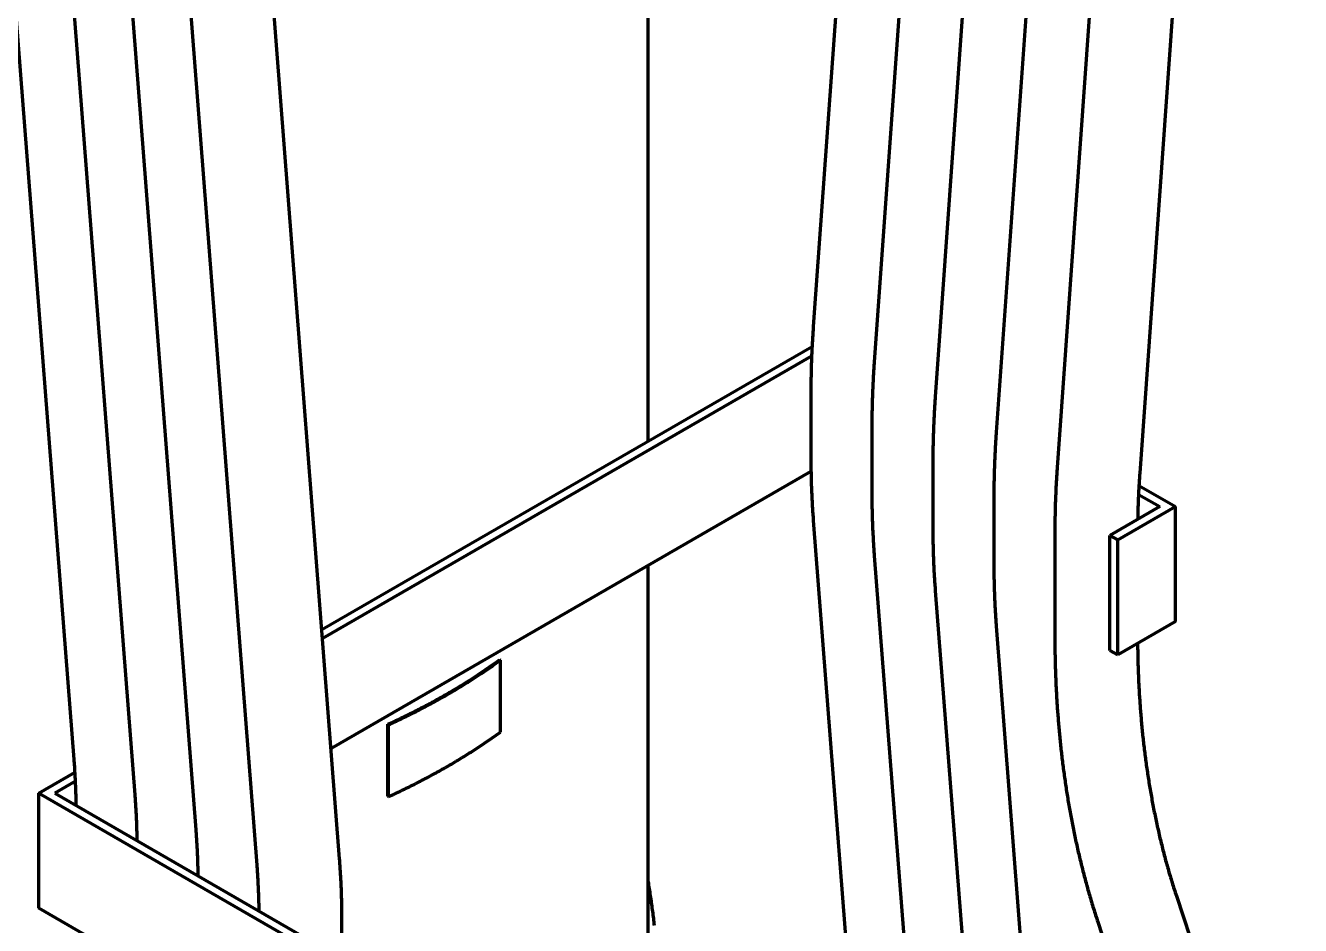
# Model space of a CAD drawing. Header units: millimetres. Extents: x 0 to 2382, y 0 to 420.
# Drawn here: x 328.67 to 364.88, y 86.09 to 111.65 of the extents above; entities that cross this region are included whole.
import ezdxf

# ---------------------------------------------------------------- set-up
doc = ezdxf.new("R2010")
doc.units = ezdxf.units.MM
doc.layers.add('01-VISIBLE', color=7, linetype='CONTINUOUS', lineweight=70)

msp = doc.modelspace()

# ---------------------------------------------------------------- linework, layer by layer
at = {"layer": '01-VISIBLE'}
for p, q in [((353.014, 130.745), (351.044, 103.099)), ((354.747, 129.745), (352.776, 102.099)), ((356.479, 128.745), (354.508, 101.099)), ((346.351, 99.84), (346.351, 128.156)), ((358.211, 127.745), (356.241, 100.099)), ((359.944, 126.744), (357.973, 99.098)), ((362.288, 126.577), (360.317, 98.931)), ((330.048, 90.802), (328.077, 116.173)), ((331.78, 89.802), (329.81, 115.173)), ((333.513, 88.802), (331.542, 114.173)), ((335.245, 87.802), (333.275, 113.172)), ((337.588, 87.984), (335.618, 113.354)), ((337.083, 94.489), (351.009, 102.53)), ((350.997, 102.261), (337.102, 94.239)), ((350.976, 101.233), (350.976, 99.389)), ((352.708, 100.232), (352.708, 98.389)), ((350.979, 98.985), (337.345, 91.113)), ((354.441, 99.232), (354.441, 97.388)), ((360.295, 98.585), (361.336, 97.984)), ((356.173, 98.232), (356.173, 96.388)), ((360.282, 98.331), (360.884, 97.984)), ((360.884, 97.984), (359.469, 97.167)), ((359.696, 97.037), (361.336, 97.984)), ((361.336, 94.718), (361.336, 97.984)), ((351.044, 97.59), (353.015, 72.219)), ((357.906, 97.232), (357.906, 94.35)), ((359.469, 97.167), (359.696, 97.037)), ((359.469, 93.901), (359.469, 97.167)), ((359.696, 93.771), (359.696, 97.037)), ((352.777, 96.589), (354.747, 71.219)), ((346.351, 67.997), (346.351, 96.313)), ((354.509, 95.589), (356.48, 70.219)), ((356.241, 94.589), (358.212, 69.218)), ((361.336, 94.718), (359.696, 93.771)), ((359.469, 93.901), (359.696, 93.771)), ((342.135, 93.634), (342.158, 93.623)), ((342.158, 91.582), (342.158, 93.623)), ((338.96, 91.801), (338.979, 91.787)), ((338.96, 89.759), (338.96, 91.801)), ((338.979, 89.746), (338.979, 91.787)), ((329.043, 89.847), (330.073, 90.442)), ((330.086, 90.188), (329.495, 89.847)), ((329.043, 89.847), (338.143, 84.593)), ((329.043, 86.581), (329.043, 89.847)), ((329.495, 89.847), (338.143, 84.854)), ((338.96, 89.759), (338.979, 89.746)), ((361.358, 86.925), (364.885, 76.259)), ((338.143, 81.327), (329.043, 86.581)), ((337.656, 85.135), (337.656, 86.184)), ((359.126, 86.187), (362.653, 75.522))]:
    msp.add_line(p, q, dxfattribs=at)
for points in [[(351.044, 103.099), (351.04, 103.049), (351.037, 102.998), (351.033, 102.948), (351.03, 102.898), (351.027, 102.847), (351.024, 102.797), (351.021, 102.746), (351.018, 102.696), (351.015, 102.646), (351.012, 102.595), (351.01, 102.545), (351.007, 102.494), (351.005, 102.444), (351.002, 102.393), (351, 102.343), (350.998, 102.293), (350.996, 102.242), (350.994, 102.192), (350.992, 102.141), (350.991, 102.091), (350.989, 102.04), (350.987, 101.99), (350.986, 101.939), (350.984, 101.889), (350.983, 101.838), (350.982, 101.788), (350.981, 101.737), (350.98, 101.687), (350.979, 101.636), (350.978, 101.586), (350.978, 101.535), (350.977, 101.485), (350.977, 101.434), (350.976, 101.384), (350.976, 101.333), (350.976, 101.283), (350.976, 101.233)], [(352.776, 102.099), (352.773, 102.049), (352.769, 101.998), (352.766, 101.948), (352.762, 101.897), (352.759, 101.847), (352.756, 101.797), (352.753, 101.746), (352.75, 101.696), (352.747, 101.645), (352.745, 101.595), (352.742, 101.545), (352.74, 101.494), (352.737, 101.444), (352.735, 101.393), (352.733, 101.343), (352.731, 101.292), (352.728, 101.242), (352.727, 101.191), (352.725, 101.141), (352.723, 101.091), (352.721, 101.04), (352.72, 100.99), (352.718, 100.939), (352.717, 100.889), (352.716, 100.838), (352.714, 100.788), (352.713, 100.737), (352.712, 100.687), (352.712, 100.636), (352.711, 100.586), (352.71, 100.535), (352.71, 100.485), (352.709, 100.434), (352.709, 100.384), (352.709, 100.333), (352.708, 100.283), (352.708, 100.232)], [(354.508, 101.099), (354.505, 101.048), (354.501, 100.998), (354.498, 100.948), (354.495, 100.897), (354.492, 100.847), (354.489, 100.796), (354.486, 100.746), (354.483, 100.696), (354.48, 100.645), (354.477, 100.595), (354.475, 100.544), (354.472, 100.494), (354.47, 100.444), (354.467, 100.393), (354.465, 100.343), (354.463, 100.292), (354.461, 100.242), (354.459, 100.191), (354.457, 100.141), (354.455, 100.09), (354.454, 100.04), (354.452, 99.989), (354.451, 99.939), (354.449, 99.888), (354.448, 99.838), (354.447, 99.787), (354.446, 99.737), (354.445, 99.687), (354.444, 99.636), (354.443, 99.586), (354.443, 99.535), (354.442, 99.485), (354.442, 99.434), (354.441, 99.384), (354.441, 99.333), (354.441, 99.283), (354.441, 99.232)], [(356.241, 100.099), (356.237, 100.048), (356.234, 99.998), (356.231, 99.947), (356.227, 99.897), (356.224, 99.847), (356.221, 99.796), (356.218, 99.746), (356.215, 99.695), (356.212, 99.645), (356.21, 99.595), (356.207, 99.544), (356.204, 99.494), (356.202, 99.443), (356.2, 99.393), (356.197, 99.342), (356.195, 99.292), (356.193, 99.242), (356.191, 99.191), (356.19, 99.141), (356.188, 99.09), (356.186, 99.04), (356.185, 98.989), (356.183, 98.939), (356.182, 98.888), (356.18, 98.838), (356.179, 98.787), (356.178, 98.737), (356.177, 98.686), (356.176, 98.636), (356.176, 98.585), (356.175, 98.535), (356.174, 98.484), (356.174, 98.434), (356.174, 98.383), (356.173, 98.333), (356.173, 98.282), (356.173, 98.232)], [(350.976, 99.389), (350.976, 99.339), (350.976, 99.289), (350.976, 99.239), (350.977, 99.189), (350.977, 99.139), (350.978, 99.089), (350.978, 99.039), (350.979, 98.989), (350.98, 98.939), (350.981, 98.889), (350.982, 98.839), (350.983, 98.789), (350.985, 98.739), (350.986, 98.689), (350.987, 98.639), (350.989, 98.589), (350.991, 98.539), (350.993, 98.489), (350.995, 98.439), (350.997, 98.389), (350.999, 98.339), (351.001, 98.289), (351.003, 98.239), (351.006, 98.189), (351.008, 98.139), (351.011, 98.089), (351.014, 98.039), (351.017, 97.989), (351.02, 97.939), (351.023, 97.889), (351.026, 97.839), (351.03, 97.789), (351.033, 97.739), (351.037, 97.689), (351.04, 97.639), (351.044, 97.59)], [(357.973, 99.098), (357.97, 99.048), (357.966, 98.998), (357.963, 98.947), (357.96, 98.897), (357.956, 98.846), (357.953, 98.796), (357.95, 98.746), (357.948, 98.695), (357.945, 98.645), (357.942, 98.594), (357.939, 98.544), (357.937, 98.494), (357.934, 98.443), (357.932, 98.393), (357.93, 98.342), (357.928, 98.292), (357.926, 98.241), (357.924, 98.191), (357.922, 98.14), (357.92, 98.09), (357.919, 98.039), (357.917, 97.989), (357.915, 97.939), (357.914, 97.888), (357.913, 97.838), (357.912, 97.787), (357.911, 97.737), (357.91, 97.686), (357.909, 97.636), (357.908, 97.585), (357.907, 97.535), (357.907, 97.484), (357.906, 97.434), (357.906, 97.383), (357.906, 97.333), (357.906, 97.282), (357.906, 97.232)], [(360.317, 98.931), (360.314, 98.881), (360.31, 98.831), (360.307, 98.781), (360.304, 98.73), (360.301, 98.68), (360.298, 98.63), (360.295, 98.579), (360.292, 98.529), (360.289, 98.479), (360.287, 98.428), (360.284, 98.378), (360.282, 98.328), (360.279, 98.278), (360.277, 98.227), (360.275, 98.177), (360.273, 98.127), (360.271, 98.076), (360.269, 98.026), (360.268, 97.975), (360.266, 97.925), (360.265, 97.875), (360.263, 97.824), (360.262, 97.774), (360.261, 97.724), (360.26, 97.673), (360.259, 97.623)], [(352.708, 98.389), (352.708, 98.339), (352.709, 98.289), (352.709, 98.239), (352.709, 98.189), (352.71, 98.139), (352.71, 98.088), (352.711, 98.038), (352.712, 97.988), (352.712, 97.938), (352.713, 97.888), (352.715, 97.838), (352.716, 97.788), (352.717, 97.738), (352.718, 97.688), (352.72, 97.638), (352.721, 97.588), (352.723, 97.538), (352.725, 97.488), (352.727, 97.438), (352.729, 97.388), (352.731, 97.338), (352.733, 97.288), (352.736, 97.238), (352.738, 97.188), (352.741, 97.138), (352.744, 97.089), (352.746, 97.039), (352.749, 96.989), (352.752, 96.939), (352.755, 96.889), (352.759, 96.839), (352.762, 96.789), (352.766, 96.739), (352.769, 96.689), (352.773, 96.639), (352.777, 96.589)], [(354.441, 97.388), (354.441, 97.338), (354.441, 97.288), (354.441, 97.238), (354.442, 97.188), (354.442, 97.138), (354.443, 97.088), (354.443, 97.038), (354.444, 96.988), (354.445, 96.938), (354.446, 96.888), (354.447, 96.838), (354.448, 96.788), (354.449, 96.738), (354.451, 96.688), (354.452, 96.638), (354.454, 96.588), (354.456, 96.538), (354.457, 96.488), (354.459, 96.438), (354.461, 96.388), (354.464, 96.338), (354.466, 96.288), (354.468, 96.238), (354.471, 96.188), (354.473, 96.138), (354.476, 96.088), (354.479, 96.038), (354.482, 95.988), (354.485, 95.938), (354.488, 95.889), (354.491, 95.839), (354.494, 95.789), (354.498, 95.739), (354.502, 95.689), (354.505, 95.639), (354.509, 95.589)], [(356.173, 96.388), (356.173, 96.338), (356.173, 96.288), (356.174, 96.238), (356.174, 96.188), (356.174, 96.138), (356.175, 96.088), (356.176, 96.038), (356.176, 95.988), (356.177, 95.938), (356.178, 95.888), (356.179, 95.838), (356.181, 95.788), (356.182, 95.738), (356.183, 95.688), (356.185, 95.638), (356.186, 95.588), (356.188, 95.538), (356.19, 95.488), (356.192, 95.438), (356.194, 95.388), (356.196, 95.338), (356.198, 95.288), (356.201, 95.238), (356.203, 95.188), (356.206, 95.138), (356.208, 95.088), (356.211, 95.038), (356.214, 94.988), (356.217, 94.938), (356.22, 94.888), (356.223, 94.838), (356.227, 94.788), (356.23, 94.739), (356.234, 94.689), (356.238, 94.639), (356.241, 94.589)], [(357.906, 94.35), (357.906, 94.3), (357.906, 94.25), (357.906, 94.2), (357.906, 94.149), (357.907, 94.099), (357.907, 94.049), (357.907, 93.999), (357.908, 93.948), (357.909, 93.898), (357.91, 93.848), (357.91, 93.798), (357.911, 93.747), (357.912, 93.697), (357.913, 93.647), (357.915, 93.597), (357.916, 93.547), (357.917, 93.496), (357.918, 93.446), (357.92, 93.396), (357.922, 93.346), (357.923, 93.296), (357.925, 93.245), (357.927, 93.195), (357.929, 93.145), (357.931, 93.095), (357.933, 93.045), (357.935, 92.994), (357.937, 92.944), (357.939, 92.894), (357.942, 92.844), (357.944, 92.794), (357.947, 92.743), (357.95, 92.693), (357.952, 92.643), (357.955, 92.593), (357.958, 92.543), (357.961, 92.493), (357.964, 92.443), (357.967, 92.392), (357.971, 92.342), (357.974, 92.292), (357.977, 92.242), (357.981, 92.192), (357.984, 92.142), (357.988, 92.092), (357.992, 92.042), (357.996, 91.992), (358, 91.942), (358.004, 91.891), (358.008, 91.841), (358.012, 91.791), (358.016, 91.741), (358.021, 91.691), (358.025, 91.641), (358.03, 91.591), (358.034, 91.541), (358.039, 91.491), (358.044, 91.441), (358.049, 91.391), (358.054, 91.341), (358.059, 91.291), (358.064, 91.241), (358.07, 91.191), (358.075, 91.141), (358.08, 91.091), (358.086, 91.041), (358.092, 90.992), (358.097, 90.942), (358.103, 90.892), (358.109, 90.842), (358.115, 90.792), (358.121, 90.742), (358.128, 90.692), (358.134, 90.642), (358.14, 90.593), (358.147, 90.543), (358.153, 90.493), (358.16, 90.443), (358.167, 90.393), (358.174, 90.344), (358.181, 90.294), (358.188, 90.244), (358.195, 90.194), (358.202, 90.145), (358.209, 90.095), (358.217, 90.045), (358.224, 89.996), (358.232, 89.946), (358.24, 89.896), (358.248, 89.847), (358.256, 89.797), (358.264, 89.748), (358.272, 89.698), (358.28, 89.649), (358.288, 89.599), (358.297, 89.549), (358.305, 89.5), (358.314, 89.45), (358.322, 89.401), (358.331, 89.352), (358.34, 89.302), (358.349, 89.253), (358.358, 89.203), (358.367, 89.154), (358.377, 89.105), (358.386, 89.055), (358.396, 89.006), (358.405, 88.957), (358.415, 88.907), (358.425, 88.858), (358.435, 88.809), (358.445, 88.76), (358.455, 88.71), (358.465, 88.661), (358.475, 88.612), (358.486, 88.563), (358.496, 88.514), (358.507, 88.465), (358.518, 88.416), (358.528, 88.366), (358.539, 88.317), (358.55, 88.268), (358.562, 88.219), (358.573, 88.17), (358.584, 88.122), (358.596, 88.073), (358.607, 88.024), (358.619, 87.975), (358.631, 87.926), (358.642, 87.877), (358.654, 87.828), (358.667, 87.78), (358.679, 87.731), (358.691, 87.682), (358.703, 87.634), (358.716, 87.585), (358.729, 87.536), (358.741, 87.488), (358.754, 87.439), (358.767, 87.391), (358.78, 87.342), (358.793, 87.294), (358.807, 87.245), (358.82, 87.197), (358.833, 87.148), (358.847, 87.1), (358.861, 87.052), (358.875, 87.003), (358.889, 86.955), (358.903, 86.907), (358.917, 86.859), (358.931, 86.811), (358.945, 86.762), (358.96, 86.714), (358.974, 86.666), (358.989, 86.618), (359.004, 86.57), (359.019, 86.522), (359.034, 86.474), (359.049, 86.426), (359.064, 86.379), (359.08, 86.331), (359.095, 86.283), (359.111, 86.235), (359.126, 86.187)], [(360.257, 94.094), (360.257, 94.044), (360.258, 93.994), (360.258, 93.944), (360.259, 93.894), (360.26, 93.843), (360.261, 93.793), (360.262, 93.743), (360.263, 93.693), (360.264, 93.642), (360.265, 93.592), (360.267, 93.542), (360.268, 93.492), (360.27, 93.442), (360.271, 93.391), (360.273, 93.341), (360.275, 93.291), (360.277, 93.241), (360.279, 93.191), (360.281, 93.141), (360.283, 93.09), (360.285, 93.04), (360.287, 92.99), (360.29, 92.94), (360.292, 92.89), (360.295, 92.84), (360.298, 92.789), (360.301, 92.739), (360.303, 92.689), (360.306, 92.639), (360.31, 92.589), (360.313, 92.539), (360.316, 92.489), (360.319, 92.438), (360.323, 92.388), (360.326, 92.338), (360.33, 92.288), (360.334, 92.238), (360.338, 92.188), (360.341, 92.138), (360.345, 92.088), (360.35, 92.038), (360.354, 91.988), (360.358, 91.938), (360.363, 91.888), (360.367, 91.838), (360.372, 91.788), (360.376, 91.738), (360.381, 91.688), (360.386, 91.638), (360.391, 91.588), (360.396, 91.538), (360.401, 91.488), (360.407, 91.438), (360.412, 91.388), (360.418, 91.338), (360.423, 91.288), (360.429, 91.238), (360.435, 91.188), (360.44, 91.138), (360.446, 91.089), (360.453, 91.039), (360.459, 90.989), (360.465, 90.939), (360.471, 90.889), (360.478, 90.839), (360.485, 90.79), (360.491, 90.74), (360.498, 90.69), (360.505, 90.64), (360.512, 90.591), (360.519, 90.541), (360.526, 90.491), (360.534, 90.442), (360.541, 90.392), (360.549, 90.342), (360.556, 90.293), (360.564, 90.243), (360.572, 90.193), (360.58, 90.144), (360.588, 90.094), (360.596, 90.045), (360.605, 89.995), (360.613, 89.946), (360.621, 89.896), (360.63, 89.847), (360.639, 89.797), (360.648, 89.748), (360.657, 89.698), (360.666, 89.649), (360.675, 89.6), (360.684, 89.55), (360.694, 89.501), (360.703, 89.452), (360.713, 89.402), (360.722, 89.353), (360.732, 89.304), (360.742, 89.255), (360.752, 89.205), (360.762, 89.156), (360.773, 89.107), (360.783, 89.058), (360.794, 89.009), (360.804, 88.96), (360.815, 88.911), (360.826, 88.862), (360.837, 88.813), (360.848, 88.764), (360.859, 88.715), (360.87, 88.666), (360.882, 88.617), (360.893, 88.568), (360.905, 88.519), (360.917, 88.47), (360.929, 88.421), (360.941, 88.373), (360.953, 88.324), (360.965, 88.275), (360.977, 88.227), (360.99, 88.178), (361.003, 88.129), (361.015, 88.081), (361.028, 88.032), (361.041, 87.984), (361.054, 87.935), (361.067, 87.887), (361.081, 87.838), (361.094, 87.79), (361.108, 87.742), (361.121, 87.693), (361.135, 87.645), (361.149, 87.597), (361.163, 87.549), (361.178, 87.5), (361.192, 87.452), (361.206, 87.404), (361.221, 87.356), (361.236, 87.308), (361.25, 87.26), (361.265, 87.212), (361.28, 87.164), (361.296, 87.116), (361.311, 87.068), (361.326, 87.021), (361.342, 86.973), (361.358, 86.925)], [(338.96, 91.801), (339.006, 91.822), (339.051, 91.843), (339.097, 91.864), (339.143, 91.885), (339.188, 91.907), (339.234, 91.928), (339.279, 91.95), (339.324, 91.971), (339.37, 91.993), (339.415, 92.015), (339.46, 92.037), (339.505, 92.059), (339.55, 92.082), (339.596, 92.104), (339.641, 92.127), (339.685, 92.149), (339.73, 92.172), (339.775, 92.195), (339.82, 92.218), (339.865, 92.241), (339.909, 92.264), (339.954, 92.287), (339.998, 92.311), (340.043, 92.334), (340.087, 92.358), (340.132, 92.382), (340.176, 92.405), (340.22, 92.429), (340.264, 92.453), (340.308, 92.478), (340.352, 92.502), (340.396, 92.526), (340.44, 92.551), (340.484, 92.576), (340.528, 92.6), (340.572, 92.625), (340.615, 92.65), (340.659, 92.676), (340.702, 92.701), (340.746, 92.726), (340.789, 92.752), (340.832, 92.777), (340.876, 92.803), (340.919, 92.829), (340.962, 92.855), (341.005, 92.881), (341.048, 92.907), (341.091, 92.934), (341.133, 92.96), (341.176, 92.987), (341.219, 93.013), (341.261, 93.04), (341.304, 93.067), (341.346, 93.094), (341.388, 93.122), (341.431, 93.149), (341.473, 93.176), (341.515, 93.204), (341.557, 93.232), (341.599, 93.26), (341.64, 93.288), (341.682, 93.316), (341.724, 93.344), (341.765, 93.372), (341.807, 93.401), (341.848, 93.43), (341.889, 93.458), (341.931, 93.487), (341.972, 93.516), (342.013, 93.545), (342.053, 93.575), (342.094, 93.604), (342.135, 93.634)], [(338.979, 91.787), (339.024, 91.808), (339.07, 91.829), (339.116, 91.85), (339.162, 91.872), (339.207, 91.893), (339.253, 91.915), (339.298, 91.936), (339.344, 91.958), (339.389, 91.98), (339.434, 92.002), (339.48, 92.024), (339.525, 92.046), (339.57, 92.069), (339.615, 92.091), (339.66, 92.114), (339.705, 92.136), (339.75, 92.159), (339.795, 92.182), (339.84, 92.205), (339.885, 92.228), (339.929, 92.251), (339.974, 92.274), (340.019, 92.298), (340.063, 92.321), (340.108, 92.345), (340.152, 92.369), (340.196, 92.393), (340.241, 92.417), (340.285, 92.441), (340.329, 92.465), (340.373, 92.49), (340.417, 92.514), (340.461, 92.539), (340.505, 92.563), (340.549, 92.588), (340.593, 92.613), (340.636, 92.638), (340.68, 92.663), (340.724, 92.689), (340.767, 92.714), (340.811, 92.74), (340.854, 92.765), (340.897, 92.791), (340.94, 92.817), (340.984, 92.843), (341.027, 92.869), (341.07, 92.895), (341.112, 92.922), (341.155, 92.948), (341.198, 92.975), (341.241, 93.002), (341.283, 93.029), (341.326, 93.056), (341.368, 93.083), (341.411, 93.11), (341.453, 93.137), (341.495, 93.165), (341.537, 93.193), (341.579, 93.22), (341.621, 93.248), (341.663, 93.276), (341.705, 93.305), (341.747, 93.333), (341.788, 93.361), (341.83, 93.39), (341.871, 93.418), (341.912, 93.447), (341.954, 93.476), (341.995, 93.505), (342.036, 93.534), (342.077, 93.564), (342.118, 93.593), (342.158, 93.623)], [(338.979, 89.746), (339.024, 89.767), (339.07, 89.788), (339.116, 89.809), (339.162, 89.83), (339.207, 89.852), (339.253, 89.873), (339.298, 89.895), (339.344, 89.917), (339.389, 89.939), (339.434, 89.961), (339.48, 89.983), (339.525, 90.005), (339.57, 90.027), (339.615, 90.05), (339.66, 90.072), (339.705, 90.095), (339.75, 90.118), (339.795, 90.141), (339.84, 90.164), (339.885, 90.187), (339.929, 90.21), (339.974, 90.233), (340.019, 90.257), (340.063, 90.28), (340.108, 90.304), (340.152, 90.328), (340.196, 90.352), (340.241, 90.376), (340.285, 90.4), (340.329, 90.424), (340.373, 90.448), (340.417, 90.473), (340.461, 90.497), (340.505, 90.522), (340.549, 90.547), (340.593, 90.572), (340.636, 90.597), (340.68, 90.622), (340.724, 90.647), (340.767, 90.673), (340.811, 90.698), (340.854, 90.724), (340.897, 90.75), (340.94, 90.776), (340.984, 90.802), (341.027, 90.828), (341.07, 90.854), (341.112, 90.881), (341.155, 90.907), (341.198, 90.934), (341.241, 90.96), (341.283, 90.987), (341.326, 91.014), (341.368, 91.042), (341.411, 91.069), (341.453, 91.096), (341.495, 91.124), (341.537, 91.151), (341.579, 91.179), (341.621, 91.207), (341.663, 91.235), (341.705, 91.263), (341.747, 91.292), (341.788, 91.32), (341.83, 91.349), (341.871, 91.377), (341.912, 91.406), (341.954, 91.435), (341.995, 91.464), (342.036, 91.493), (342.077, 91.523), (342.118, 91.552), (342.158, 91.582)], [(330.107, 89.494), (330.106, 89.544), (330.105, 89.595), (330.104, 89.645), (330.103, 89.696), (330.102, 89.746), (330.101, 89.796), (330.099, 89.847), (330.098, 89.897), (330.096, 89.947), (330.094, 89.998), (330.092, 90.048), (330.09, 90.098), (330.088, 90.149), (330.086, 90.199), (330.083, 90.249), (330.081, 90.3), (330.078, 90.35), (330.075, 90.4), (330.072, 90.451), (330.069, 90.501), (330.066, 90.551), (330.063, 90.601), (330.059, 90.652), (330.055, 90.702), (330.052, 90.752), (330.048, 90.802)], [(331.839, 88.494), (331.839, 88.544), (331.838, 88.595), (331.837, 88.645), (331.836, 88.695), (331.834, 88.746), (331.833, 88.796), (331.832, 88.846), (331.83, 88.897), (331.828, 88.947), (331.827, 88.997), (331.825, 89.048), (331.822, 89.098), (331.82, 89.149), (331.818, 89.199), (331.816, 89.249), (331.813, 89.299), (331.81, 89.35), (331.807, 89.4), (331.805, 89.45), (331.801, 89.501), (331.798, 89.551), (331.795, 89.601), (331.791, 89.652), (331.788, 89.702), (331.784, 89.752), (331.78, 89.802)], [(333.572, 87.494), (333.571, 87.544), (333.57, 87.594), (333.569, 87.645), (333.568, 87.695), (333.567, 87.745), (333.566, 87.796), (333.564, 87.846), (333.562, 87.897), (333.561, 87.947), (333.559, 87.997), (333.557, 88.048), (333.555, 88.098), (333.553, 88.148), (333.55, 88.199), (333.548, 88.249), (333.545, 88.299), (333.543, 88.35), (333.54, 88.4), (333.537, 88.45), (333.534, 88.5), (333.531, 88.551), (333.527, 88.601), (333.524, 88.651), (333.52, 88.702), (333.517, 88.752), (333.513, 88.802)], [(335.304, 86.493), (335.304, 86.544), (335.303, 86.594), (335.302, 86.645), (335.301, 86.695), (335.299, 86.745), (335.298, 86.796), (335.296, 86.846), (335.295, 86.896), (335.293, 86.947), (335.291, 86.997), (335.289, 87.047), (335.287, 87.098), (335.285, 87.148), (335.283, 87.198), (335.28, 87.249), (335.278, 87.299), (335.275, 87.349), (335.272, 87.4), (335.269, 87.45), (335.266, 87.5), (335.263, 87.551), (335.26, 87.601), (335.256, 87.651), (335.253, 87.701), (335.249, 87.752), (335.245, 87.802)], [(337.656, 86.184), (337.656, 86.235), (337.656, 86.285), (337.656, 86.335), (337.656, 86.385), (337.655, 86.435), (337.655, 86.485), (337.654, 86.535), (337.653, 86.585), (337.652, 86.635), (337.651, 86.685), (337.65, 86.735), (337.649, 86.785), (337.648, 86.835), (337.646, 86.885), (337.645, 86.935), (337.643, 86.985), (337.642, 87.035), (337.64, 87.085), (337.638, 87.135), (337.636, 87.185), (337.634, 87.235), (337.631, 87.285), (337.629, 87.335), (337.626, 87.385), (337.624, 87.435), (337.621, 87.485), (337.618, 87.535), (337.615, 87.585), (337.612, 87.634), (337.609, 87.684), (337.606, 87.734), (337.603, 87.784), (337.599, 87.834), (337.596, 87.884), (337.592, 87.934), (337.588, 87.984)], [(346.351, 87.326), (346.359, 87.276), (346.367, 87.227), (346.375, 87.177), (346.383, 87.128), (346.39, 87.078), (346.398, 87.029), (346.406, 86.979), (346.413, 86.93), (346.42, 86.88), (346.428, 86.83), (346.435, 86.781), (346.442, 86.731), (346.449, 86.682), (346.456, 86.632), (346.462, 86.582), (346.469, 86.533), (346.476, 86.483), (346.482, 86.433), (346.488, 86.384), (346.494, 86.334), (346.501, 86.284), (346.506, 86.234), (346.512, 86.185), (346.518, 86.135), (346.524, 86.085)]]:
    msp.add_lwpolyline(points, dxfattribs=at)

doc.saveas('drawing.dxf')
